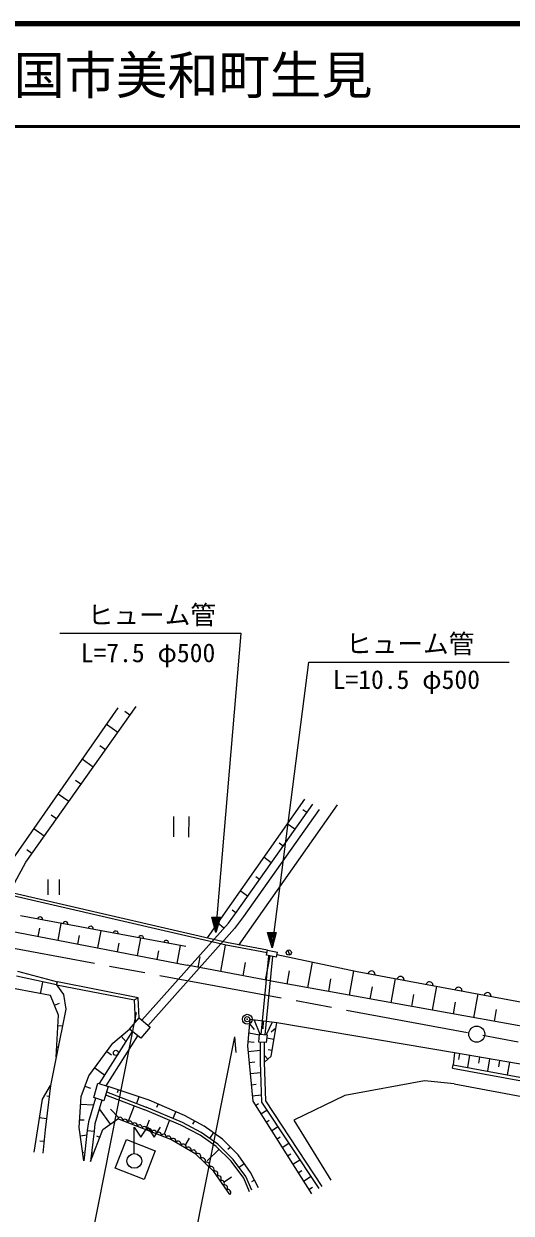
# Model space of a CAD drawing. Units: millimetres, scale not verified. Extents: x 40000 to 680000, y 20000 to 380000.
# Drawn here: x 411030 to 458550, y 264195 to 380000 of the extents above; entities that cross this region are included whole.
import ezdxf
from ezdxf.enums import TextEntityAlignment as Align

# ---------------------------------------------------------------- set-up
doc = ezdxf.new("R2010")
doc.units = ezdxf.units.MM
doc.header["$LTSCALE"] = 1000
doc.header["$PDMODE"] = 32
doc.header["$PDSIZE"] = 500
doc.linetypes.add('CHAIN', pattern=[18.5, 12, -1.5, 3.5, -1.5])
for name, color, linetype, lineweight in [('M-BGD', 7, 'Continuous', 25), ('M-BMK', 2, 'CHAIN', 13), ('M-BMK-SRVR', 3, 'Continuous', 25), ('M-STR-HTXT', 7, 'Continuous', 13), ('M-TTL', 2, 'Continuous', 140), ('M-TTL-LINE', 7, 'Continuous', 50)]:
    doc.layers.add(name, color=color, linetype=linetype, lineweight=lineweight)
doc.layers.add('M-OTRS', color=6, linetype='Continuous')
doc.layers.add('M-TTL-TXT', color=7, linetype='Continuous')
doc.styles.add('ＭＳ ゴシック', font='')
doc.styles.get('ＭＳ ゴシック').set_extended_font_data('MS Gothic')

msp = doc.modelspace()

# ---------------------------------------------------------------- linework, layer by layer
at = {"layer": 'M-BGD'}
for p, q in [((410036, 298754), (420220, 313396)), ((411231, 298373), (421979, 313530)), ((421382, 312688), (420875, 313048)), ((420188, 311004), (419095, 311779)), ((418994, 309320), (418455, 309702)), ((417799, 307636), (416737, 308389)), ((416605, 305952), (416082, 306323)), ((415411, 304268), (414380, 304999)), ((438410, 304515), (428902, 291012)), ((431845, 293604), (439213, 304034)), ((431995, 290298), (441616, 303946)), ((439819, 303513), (432446, 293078)), ((438622, 303200), (438243, 303470)), ((414217, 302584), (413709, 302944)), ((425623, 302825), (425617, 300825)), ((427137, 300820), (427143, 302820)), ((413023, 300900), (412022, 301609)), ((437467, 301573), (436715, 302107)), ((436313, 299946), (435939, 300211)), ((411828, 299216), (411336, 299565)), ((435158, 298319), (434417, 298844)), ((410112, 296326), (411231, 298373)), ((413360, 296684), (413361, 295184)), ((414501, 295184), (414501, 296685)), ((434003, 296691), (433636, 296952)), ((430746, 290278), (408651, 295377)), ((408718, 295669), (430807, 290572)), ((432848, 295064), (432120, 295581)), ((395997, 294327), (426943, 288335)), ((426830, 290155), (410718, 293153)), ((430987, 292449), (431845, 293604)), ((431693, 293437), (431332, 293693)), ((432446, 293078), (431584, 291916)), ((412437, 291144), (412595, 291959)), ((414371, 290769), (414690, 292414)), ((422536, 282980), (430987, 292449)), ((423133, 282447), (431584, 291916)), ((430521, 291942), (429924, 292464)), ((416305, 290395), (416466, 291224)), ((418239, 290020), (418563, 291693)), ((422108, 289271), (422437, 290972)), ((420174, 289645), (420337, 290489)), ((424042, 288896), (424208, 289754)), ((425976, 288522), (426311, 290251)), ((430226, 287718), (430706, 290277)), ((434742, 289534), (430746, 290278)), ((430807, 290572), (434797, 289829)), ((434696, 289303), (434793, 289793)), ((434793, 289793), (435749, 289605)), ((435652, 289114), (435749, 289605)), ((436952, 289337), (436778, 289806)), ((428037, 288129), (428232, 289167)), ((432415, 287307), (432656, 288592)), ((434177, 281605), (434929, 289257)), ((434576, 281572), (435323, 289179)), ((434603, 286896), (435042, 289235)), ((435652, 289114), (434696, 289303)), ((435702, 289368), (443520, 287742)), ((438734, 286144), (439184, 288644)), ((413650, 285384), (398038, 288334)), ((414225, 286429), (410316, 287278)), ((410407, 287770), (414307, 286738)), ((435698, 286691), (426943, 288335)), ((436710, 286509), (436940, 287786)), ((442783, 285416), (443213, 287806)), ((443520, 287742), (460482, 284578)), ((444633, 287620), (444590, 287543)), ((444687, 287682), (444633, 287620)), ((444768, 287738), (444687, 287682)), ((444845, 287766), (444768, 287738)), ((444933, 287778), (444845, 287766)), ((445043, 287758), (444933, 287778)), ((445120, 287715), (445043, 287758)), ((445181, 287660), (445120, 287715)), ((445237, 287579), (445181, 287660)), ((445266, 287502), (445237, 287579)), ((445278, 287415), (445266, 287502)), ((447595, 287210), (447514, 287154)), ((447672, 287239), (447595, 287210)), ((447760, 287251), (447672, 287239)), ((447870, 287230), (447760, 287251)), ((447947, 287187), (447870, 287230)), ((412674, 285568), (412885, 286684)), ((414225, 286429), (414307, 286738)), ((414225, 286429), (414912, 285504)), ((414225, 286429), (421813, 284962)), ((422174, 285178), (414307, 286738)), ((453917, 283413), (435698, 286691)), ((440759, 285780), (440979, 287003)), ((444807, 285052), (445021, 286237)), ((446832, 284687), (447256, 287046)), ((447460, 287093), (447417, 287016)), ((447514, 287154), (447460, 287093)), ((448008, 287133), (447947, 287187)), ((448064, 287051), (448008, 287133)), ((448093, 286975), (448064, 287051)), ((448105, 286887), (448093, 286975)), ((450287, 286566), (450244, 286488)), ((450341, 286627), (450287, 286566)), ((450422, 286683), (450341, 286627)), ((450499, 286711), (450422, 286683)), ((450587, 286723), (450499, 286711)), ((450697, 286703), (450587, 286723)), ((450774, 286660), (450697, 286703)), ((450835, 286606), (450774, 286660)), ((450891, 286524), (450835, 286606)), ((450881, 283959), (451300, 286291)), ((450920, 286447), (450891, 286524)), ((450932, 286360), (450920, 286447)), ((453168, 286099), (453114, 286038)), ((453249, 286155), (453168, 286099)), ((453326, 286184), (453249, 286155)), ((453414, 286196), (453326, 286184)), ((453524, 286175), (453414, 286196)), ((453601, 286132), (453524, 286175)), ((453662, 286078), (453601, 286132)), ((453718, 285997), (453662, 286078)), ((414424, 283486), (413650, 285384)), ((414912, 285504), (415120, 284070)), ((422174, 285178), (421813, 284962)), ((421907, 282813), (421813, 284962)), ((422266, 283229), (422174, 285178)), ((448856, 284323), (449067, 285496)), ((453114, 286038), (453071, 285961)), ((453747, 285920), (453718, 285997)), ((453759, 285832), (453747, 285920)), ((454918, 283233), (455331, 285539)), ((455941, 285511), (455898, 285433)), ((455995, 285572), (455941, 285511)), ((456076, 285628), (455995, 285572)), ((456153, 285656), (456076, 285628)), ((456241, 285668), (456153, 285656)), ((456351, 285648), (456241, 285668)), ((456428, 285605), (456351, 285648)), ((456489, 285551), (456428, 285605)), ((456545, 285469), (456489, 285551)), ((456574, 285393), (456545, 285469)), ((456586, 285305), (456574, 285393)), ((414037, 284435), (414523, 284634)), ((415120, 284070), (414180, 279372)), ((452905, 283595), (453114, 284754)), ((456921, 282875), (457126, 284021)), ((414180, 279372), (414424, 283486)), ((421323, 282128), (422266, 283229)), ((422266, 283229), (423362, 282320)), ((433069, 283047), (432850, 280487)), ((433032, 282620), (433505, 282080)), ((435690, 282736), (433069, 283047)), ((433506, 282995), (434046, 281617)), ((434379, 282891), (434338, 282140)), ((435253, 282788), (434671, 281564)), ((435157, 279497), (435690, 282736)), ((453030, 279822), (435690, 282736)), ((469936, 280546), (453917, 283413)), ((414363, 282458), (414793, 282433)), ((418417, 276808), (421631, 281882)), ((419054, 276604), (422137, 281478)), ((419726, 280741), (421323, 282128)), ((420524, 281435), (421000, 280887)), ((422437, 281237), (421323, 282128)), ((423362, 282320), (422437, 281237)), ((432959, 281767), (433995, 281561)), ((433951, 280850), (433999, 281620)), ((433999, 281620), (434747, 281557)), ((434747, 281557), (434669, 280821)), ((435601, 282196), (435155, 281818)), ((414241, 280401), (414313, 280397)), ((417387, 277564), (419726, 280741)), ((432850, 280487), (433355, 275088)), ((432887, 280913), (433504, 280861)), ((434669, 280821), (433951, 280850)), ((434121, 278891), (434121, 280843)), ((434495, 278885), (434492, 280828)), ((435423, 281116), (434713, 281233)), ((414180, 279372), (413629, 276643)), ((419141, 279947), (419572, 279629)), ((432901, 279947), (434121, 280061)), ((434826, 279191), (434494, 279550)), ((434495, 278885), (435157, 279497)), ((435246, 280037), (434869, 280098)), ((453030, 279822), (452892, 278632)), ((474405, 276127), (453030, 279822)), ((453516, 279738), (453414, 279147)), ((454487, 279570), (454281, 278377)), ((455459, 279402), (455355, 278800)), ((456431, 279234), (456221, 278021)), ((417972, 278358), (418945, 277642)), ((433002, 278867), (433562, 278919)), ((434226, 274992), (434121, 278891)), ((434612, 275123), (434495, 278885)), ((452838, 278330), (452892, 278632)), ((452838, 278330), (470303, 275056)), ((452892, 278632), (470353, 275425)), ((457402, 279066), (457296, 278454)), ((458374, 278898), (458161, 277664)), ((416610, 275562), (417387, 277564)), ((417855, 275466), (418252, 276861)), ((418252, 276861), (419246, 276542)), ((433103, 277787), (434148, 277885)), ((450079, 277075), (442312, 275660)), ((452977, 276806), (450079, 277075)), ((452977, 276806), (475599, 272563)), ((412841, 275286), (413629, 276643)), ((413629, 276643), (413101, 272300)), ((416999, 276563), (417525, 276358)), ((419246, 276542), (418819, 275135)), ((419001, 275735), (422842, 274274)), ((419081, 275999), (422957, 274510)), ((423253, 275203), (419246, 276542)), ((420248, 276207), (420151, 275917)), ((433203, 276707), (433690, 276753)), ((433304, 275628), (434207, 275712)), ((442312, 275660), (437350, 273265)), ((412045, 270126), (412841, 275286)), ((413497, 275557), (413264, 275585)), ((416440, 272540), (416610, 275562)), ((416568, 274806), (417823, 274736)), ((418022, 275408), (417335, 273090)), ((418819, 275135), (417855, 275466)), ((418652, 275192), (417953, 272896)), ((421278, 273252), (421812, 274666)), ((422252, 275538), (422027, 274867)), ((426490, 273018), (422957, 274510)), ((426712, 273709), (423253, 275203)), ((424118, 274829), (423970, 274487)), ((433355, 275088), (439075, 266095)), ((433615, 274679), (433919, 274873)), ((439836, 266585), (434226, 274992)), ((440132, 266784), (434612, 275123)), ((413233, 273386), (412560, 273467)), ((419473, 272861), (418402, 274369)), ((418753, 272349), (420194, 273374)), ((420301, 273477), (419487, 274323)), ((425366, 271370), (420194, 273374)), ((426333, 272753), (422842, 274274)), ((425848, 274082), (425558, 273412)), ((428611, 272661), (426712, 273709)), ((434135, 273861), (434729, 274239)), ((413101, 272300), (412904, 270026)), ((416898, 269300), (416440, 272540)), ((416482, 273295), (416932, 273270)), ((417226, 272235), (416898, 269300)), ((417335, 273090), (417226, 272235)), ((417226, 272235), (417900, 272191)), ((417540, 269219), (418753, 272349)), ((417900, 272191), (417540, 269219)), ((417953, 272896), (417900, 272191)), ((421808, 270006), (421808, 272566)), ((421808, 272566), (422448, 271606)), ((422448, 271606), (423088, 272566)), ((423018, 272595), (423277, 273283)), ((423088, 272566), (423728, 271606)), ((423728, 271606), (424368, 272566)), ((424757, 271939), (425244, 273228)), ((428238, 271782), (426333, 272753)), ((428335, 272042), (426490, 273018)), ((427662, 273185), (427494, 272880)), ((430418, 271414), (428611, 272661)), ((434655, 273044), (434961, 273238)), ((435175, 272226), (435804, 272627)), ((437350, 273265), (440977, 267405)), ((413002, 271163), (412609, 271197)), ((416554, 271730), (417179, 271818)), ((418450, 271566), (418151, 271682)), ((419932, 268587), (421056, 271383)), ((421056, 271383), (423855, 270270)), ((427819, 269957), (425366, 271370)), ((426831, 270896), (427196, 271512)), ((429772, 270674), (428238, 271782)), ((429940, 270909), (428335, 272042)), ((429514, 272038), (429130, 271481)), ((431925, 269869), (430418, 271414)), ((435695, 271409), (436019, 271615)), ((436215, 270591), (436880, 271015)), ((416783, 270110), (416887, 270125)), ((417843, 270001), (417644, 270079)), ((423855, 270270), (422755, 267466)), ((429548, 268261), (427819, 269957)), ((428910, 269282), (430059, 270398)), ((431252, 269247), (429772, 270674)), ((431438, 269436), (429940, 270909)), ((431171, 270641), (430931, 270406)), ((433136, 268145), (431925, 269869)), ((436735, 269774), (437077, 269991)), ((432467, 267613), (431252, 269247)), ((432688, 267785), (431438, 269436)), ((432531, 269007), (432029, 268655)), ((437255, 268956), (437956, 269402)), ((422755, 267466), (419932, 268587)), ((431117, 266008), (429548, 268261)), ((430569, 267245), (431286, 267741)), ((433021, 266291), (432467, 267613)), ((433264, 266425), (432688, 267785)), ((433900, 266661), (433136, 268145)), ((437775, 268139), (438134, 268367)), ((438295, 267321), (439032, 267790)), ((433518, 267403), (433244, 267261)), ((438815, 266503), (439192, 266744))]:
    msp.add_line(p, q, dxfattribs=at)
for centre, radius in [((436865, 289572), 250), ((420012, 279804), 250), ((421808, 269286), 720)]:
    msp.add_circle(centre, radius, dxfattribs=at)
for centre, radius, start, end in [((412629, 292797), 250, 349.45966, 169.45966), ((415087, 292340), 250, 349.45966, 169.45966), ((417545, 291882), 250, 349.45966, 169.45966), ((420003, 291425), 250, 349.45966, 169.45966), ((422461, 290968), 250, 349.45966, 169.45966), ((424919, 290510), 250, 349.45966, 169.45966), ((420428, 273281), 252, 339.30377, 158.33847), ((420898, 273098), 252, 339.30377, 158.33847), ((421369, 272916), 252, 339.30377, 158.33847), ((421839, 272734), 252, 339.30377, 158.33847), ((422309, 272552), 252, 339.30377, 158.33847), ((422779, 272370), 252, 339.30377, 158.33847), ((423249, 272188), 252, 339.30377, 158.33847), ((423720, 272005), 252, 339.30377, 158.33847), ((424190, 271823), 252, 339.30377, 158.33847), ((424660, 271641), 252, 339.30377, 158.33847), ((425130, 271459), 252, 339.30377, 158.33847), ((425594, 271198), 285, 337.14176, 142.96475), ((426084, 270915), 285, 337.14176, 142.96475), ((426575, 270633), 285, 337.14176, 142.96475), ((427065, 270350), 285, 337.14176, 142.96475), ((427556, 270068), 285, 337.14176, 142.96475), ((427994, 269703), 308, 326.47016, 124.66785), ((428426, 269279), 308, 326.47016, 124.66785), ((428859, 268855), 308, 326.47016, 124.66785), ((429291, 268432), 308, 326.47016, 124.66785), ((429684, 268021), 276, 310.21259, 119.48102), ((429998, 267570), 276, 310.21259, 119.48102), ((430312, 267120), 276, 310.21259, 119.48102), ((430625, 266669), 276, 310.21259, 119.48102), ((430939, 266218), 276, 310.21259, 119.48102)]:
    msp.add_arc(centre, radius, start, end, dxfattribs=at)
at = {"layer": 'M-BMK'}
msp.add_line((369738, 297468), (472599, 278399), dxfattribs=at)
at = {"layer": 'M-BMK-SRVR'}
for centre, radius in [((432819, 283082), 478), ((455184, 281628), 781)]:
    msp.add_circle(centre, radius, dxfattribs=at)
at = {"layer": 'M-OTRS'}
msp.add_point((432819, 283082), dxfattribs=at)
at = {"layer": 'M-STR-HTXT'}
for p, q in [((432234, 320624), (414559, 320623)), ((429761, 291516), (432234, 320624)), ((435234, 290030), (438820, 317860)), ((438820, 317860), (458336, 317861)), ((429761, 291516), (429372, 293025)), ((429372, 293025), (430212, 293008)), ((430212, 293008), (429761, 291516)), ((429770, 291936), (429490, 292962)), ((429490, 292962), (430090, 292950)), ((429775, 292176), (429609, 292900)), ((429609, 292900), (429969, 292892)), ((429782, 292536), (429728, 292837)), ((429728, 292837), (429848, 292835)), ((430090, 292950), (429770, 291936)), ((429969, 292892), (429775, 292176)), ((429848, 292835), (429782, 292536)), ((434805, 291527), (435645, 291532)), ((435234, 290030), (434805, 291527)), ((434925, 291468), (435525, 291472)), ((435231, 290450), (434925, 291468)), ((435046, 291409), (435406, 291411)), ((435230, 290690), (435046, 291409)), ((435166, 291349), (435286, 291350)), ((435228, 291050), (435166, 291349)), ((435286, 291350), (435228, 291050)), ((435406, 291411), (435230, 290690)), ((435525, 291472), (435231, 290450)), ((435645, 291532), (435234, 290030)), ((421994, 283749), (416623, 256675)), ((431571, 281379), (425465, 250637)), ((431571, 281379), (431691, 279826))]:
    msp.add_line(p, q, dxfattribs=at)
at = {"layer": 'M-TTL'}
msp.add_line((680000, 380000), (40000, 380000), dxfattribs=at)
at = {"layer": 'M-TTL-LINE'}
msp.add_line((40000, 370000), (680000, 370000), dxfattribs=at)

# ---------------------------------------------------------------- texts
at = {"layer": 'M-STR-HTXT', "style": 'ＭＳ ゴシック'}
for s, p in [('ヒューム管', (417271, 320982)), ('ヒューム管', (442452, 318173)), ('L=7.5 φ500', (416584, 317291)), ('L=10.5 φ500', (441140, 314688))]:
    msp.add_text(s, height=1833, rotation=0.003, dxfattribs=at).set_placement(p, align=Align.BOTTOM_LEFT)
at = {"layer": 'M-TTL-TXT', "style": 'ＭＳ ゴシック'}
msp.add_text('岩国市美和町生見', height=3666, dxfattribs=at).set_placement((405024, 375000), align=Align.MIDDLE_LEFT)

doc.saveas('drawing.dxf')
